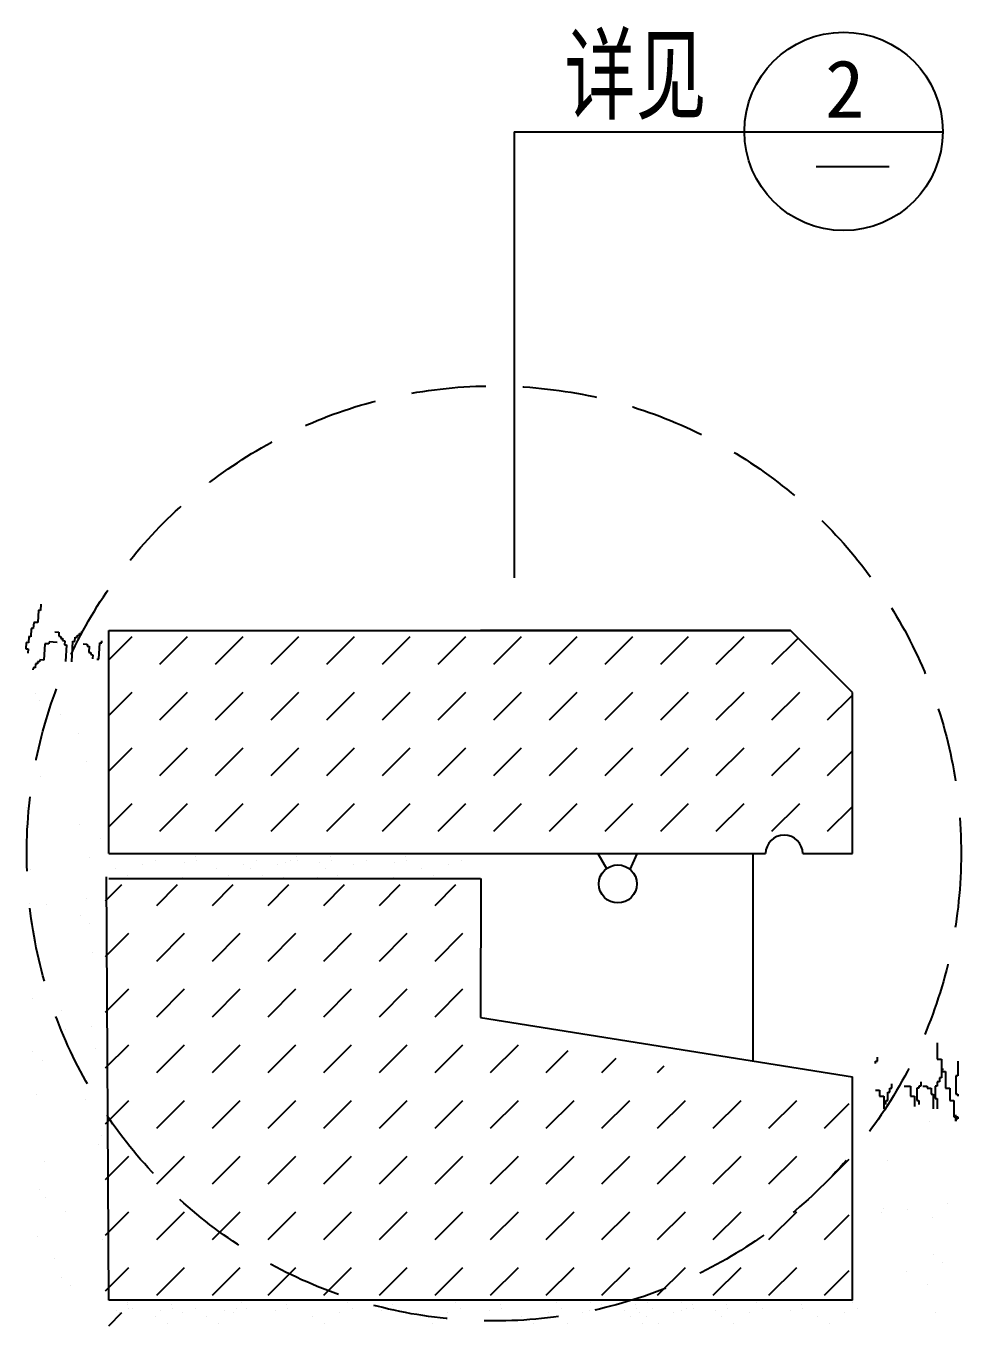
# Model space of a CAD drawing. Extents: x -45948 to -32738, y 12741 to 19047.
# Drawn here: x -40896 to -40519, y 17492 to 18015 of the extents above; entities that cross this region are included whole.
import ezdxf

# ---------------------------------------------------------------- set-up
doc = ezdxf.new("R2010")
doc.units = 0
doc.linetypes.add('DASHED', pattern=[0.75, 0.5, -0.25])
doc.layers.get('0').update_dxf_attribs({"linetype": 'CONTINUOUS'})
for name, color, linetype in [('LEVEL', 2, 'CONTINUOUS'), ('STAIR', 140, 'CONTINUOUS'), ('TEXT', 41, 'CONTINUOUS'), ('TREE', 3, 'CONTINUOUS')]:
    doc.layers.add(name, color=color, linetype=linetype)
doc.styles.add('STYLE1', font='simsun.ttf', dxfattribs={"width": 0.7})

msp = doc.modelspace()

# ---------------------------------------------------------------- hatches: boundary and pattern name
at = {"layer": 'STAIR'}
h = msp.add_hatch(dxfattribs=at)
h.set_pattern_fill('DASH', color=256, scale=5, angle=45, style=0)
h.set_pattern_definition([(45, (1500, -270), (2e-15, 22.4506403), [15.875, -15.875])])
h.paths.add_polyline_path([(-40597.51504, 17681.53166, -1), (-40582.51504, 17681.53166), (-40562.51504, 17681.53166), (-40562.51504, 17746.53166), (-40587.51504, 17771.53166), (-40712.51504, 17771.53166), (-40862.51504, 17771.53166), (-40862.51504, 17681.53166)])
h = msp.add_hatch(dxfattribs=at)
h.set_pattern_fill('DASH', color=256, scale=5, angle=45, style=0)
h.set_pattern_definition([(45, (1498.758, -277.442), (2e-15, 22.4506403), [15.875, -15.875])])
h.paths.add_polyline_path([(-40713.75695, 17607.96467), (-40713.75695, 17669.01582), (-40863.75695, 17669.01582), (-40863.75695, 17494.08939), (-40563.75695, 17494.08939), (-40563.75695, 17584.08939)])

# ---------------------------------------------------------------- linework, layer by layer
at = {"color": 40, "linetype": 'BYBLOCK'}
for p, q in [((-40698.95853, 17972.5043), (-40698.95853, 17792.66737)), ((-40698.95853, 17972.5043), (-40526.03222, 17972.5043)), ((-40602.51504, 17597.8984), (-40602.51504, 17681.53166))]:
    msp.add_line(p, q, dxfattribs=at)
at = {"layer": 'LEVEL'}
for p, q in [((-40577.08189, 17958.5088), (-40547.60768, 17958.5088)), ((-40862.51504, 17771.53166), (-40587.51504, 17771.53166)), ((-40862.51504, 17681.53166), (-40862.51504, 17771.53166)), ((-40587.51504, 17771.53166), (-40712.51504, 17771.53166)), ((-40562.51504, 17746.53166), (-40587.51504, 17771.53166)), ((-40562.51504, 17681.53166), (-40562.51504, 17746.53166)), ((-40862.51504, 17681.53166), (-40597.51504, 17681.53166)), ((-40661.61436, 17675.4534), (-40665.08154, 17681.43471)), ((-40652.15843, 17675.13859), (-40649.32164, 17681.43471)), ((-40582.51504, 17681.53166), (-40562.51504, 17681.53166)), ((-40862.51504, 17501.53166), (-40863.34477, 17672.10427)), ((-40862.51504, 17671.45808), (-40712.51504, 17671.45808)), ((-40712.45003, 17671.48402), (-40712.51504, 17615.40694)), ((-40712.51504, 17615.40694), (-40562.51504, 17591.53166)), ((-40562.51504, 17501.53166), (-40562.51504, 17591.53166)), ((-40562.51504, 17501.53166), (-40862.51504, 17501.53166))]:
    msp.add_line(p, q, dxfattribs=at)
at = {"layer": 'LEVEL', "linetype": 'DASHED', "ltscale": 60}
msp.add_circle((-40707.12591, 17681.58933), 188.46707, dxfattribs=at)
at = {"layer": 'LEVEL'}
msp.add_circle((-40657.12278, 17669.31469), 7.66818, dxfattribs=at)
msp.add_arc((-40590.01504, 17681.53166), 7.5, 0, 180, dxfattribs=at)
at = {"layer": 'STAIR', "linetype": 'CONTINUOUS'}
for p, q in [((-40845.5959, 17681.14076), (-40845.5959, 17681.14076)), ((-40843.54408, 17678.61566), (-40843.54408, 17678.61566)), ((-40831.94877, 17677.75512), (-40831.94877, 17677.75512)), ((-40827.48995, 17680.50635), (-40827.48995, 17680.50635)), ((-40827.06729, 17678.83732), (-40827.06729, 17678.83732)), ((-40804.9035, 17681.14076), (-40804.9035, 17681.14076)), ((-40802.85168, 17678.61566), (-40802.85168, 17678.61566)), ((-40791.25637, 17677.75512), (-40791.25637, 17677.75512)), ((-40791.10947, 17681.14076), (-40791.10947, 17681.14076)), ((-40789.05765, 17678.61566), (-40789.05765, 17678.61566)), ((-40786.79755, 17680.50635), (-40786.79755, 17680.50635)), ((-40786.37489, 17678.83732), (-40786.37489, 17678.83732)), ((-40777.46234, 17677.75512), (-40777.46234, 17677.75512)), ((-40773.00352, 17680.50635), (-40773.00352, 17680.50635)), ((-40772.58086, 17678.83732), (-40772.58086, 17678.83732)), ((-40760.76259, 17681.14076), (-40760.76259, 17681.14076)), ((-40758.71077, 17678.61566), (-40758.71077, 17678.61566)), ((-40747.11546, 17677.75512), (-40747.11546, 17677.75512)), ((-40742.65664, 17680.50635), (-40742.65664, 17680.50635)), ((-40742.23398, 17678.83732), (-40742.23398, 17678.83732)), ((-40722.13929, 17681.14076), (-40722.13929, 17681.14076)), ((-40720.08748, 17678.61566), (-40720.08748, 17678.61566)), ((-40859.73526, 17675.68395), (-40859.73526, 17675.68395)), ((-40854.89173, 17672.66879), (-40854.89173, 17672.66879)), ((-40848.79189, 17676.97566), (-40848.79189, 17676.97566)), ((-40832.57314, 17672.00866), (-40832.57314, 17672.00866)), ((-40819.04287, 17675.68395), (-40819.04287, 17675.68395)), ((-40814.19933, 17672.66879), (-40814.19933, 17672.66879)), ((-40808.0995, 17676.97566), (-40808.0995, 17676.97566)), ((-40805.24884, 17675.68395), (-40805.24884, 17675.68395)), ((-40800.4053, 17672.66879), (-40800.4053, 17672.66879)), ((-40794.30547, 17676.97566), (-40794.30547, 17676.97566)), ((-40791.88074, 17672.00866), (-40791.88074, 17672.00866)), ((-40778.08671, 17672.00866), (-40778.08671, 17672.00866)), ((-40774.90196, 17675.68395), (-40774.90196, 17675.68395)), ((-40770.05842, 17672.66879), (-40770.05842, 17672.66879)), ((-40763.95859, 17676.97566), (-40763.95859, 17676.97566)), ((-40747.73983, 17672.00866), (-40747.73983, 17672.00866)), ((-40736.27866, 17675.68395), (-40736.27866, 17675.68395)), ((-40731.43512, 17672.66879), (-40731.43512, 17672.66879)), ((-40725.33529, 17676.97566), (-40725.33529, 17676.97566)), ((-40855.12936, 17500.54274), (-40855.12936, 17500.54274)), ((-40854.95567, 17499.90833), (-40854.95567, 17499.90833)), ((-40837.02342, 17499.90833), (-40837.02342, 17499.90833)), ((-40808.91936, 17500.54274), (-40808.91936, 17500.54274)), ((-40790.81342, 17499.90833), (-40790.81342, 17499.90833)), ((-40766.15785, 17500.54274), (-40766.15785, 17500.54274)), ((-40748.0519, 17499.90833), (-40748.0519, 17499.90833)), ((-40722.70664, 17500.54274), (-40722.70664, 17500.54274)), ((-40704.6007, 17499.90833), (-40704.6007, 17499.90833)), ((-40682.01424, 17500.54274), (-40682.01424, 17500.54274)), ((-40668.22021, 17500.54274), (-40668.22021, 17500.54274)), ((-40663.9083, 17499.90833), (-40663.9083, 17499.90833)), ((-40650.11427, 17499.90833), (-40650.11427, 17499.90833)), ((-40645.14747, 17500.54274), (-40645.14747, 17500.54274)), ((-40631.35344, 17500.54274), (-40631.35344, 17500.54274)), ((-40627.04152, 17499.90833), (-40627.04152, 17499.90833)), ((-40613.24749, 17499.90833), (-40613.24749, 17499.90833)), ((-40601.00656, 17500.54274), (-40601.00656, 17500.54274)), ((-40582.90061, 17499.90833), (-40582.90061, 17499.90833)), ((-40562.38326, 17500.54274), (-40562.38326, 17500.54274)), ((-40859.41449, 17497.1571), (-40859.41449, 17497.1571)), ((-40858.32536, 17496.37764), (-40858.32536, 17496.37764)), ((-40854.53301, 17498.2393), (-40854.53301, 17498.2393)), ((-40853.07755, 17498.01764), (-40853.07755, 17498.01764)), ((-40843.74977, 17495.08593), (-40843.74977, 17495.08593)), ((-40841.48224, 17497.1571), (-40841.48224, 17497.1571)), ((-40836.60076, 17498.2393), (-40836.60076, 17498.2393)), ((-40832.8064, 17496.37764), (-40832.8064, 17496.37764)), ((-40827.55859, 17498.01764), (-40827.55859, 17498.01764)), ((-40823.05873, 17495.08593), (-40823.05873, 17495.08593)), ((-40815.96328, 17497.1571), (-40815.96328, 17497.1571)), ((-40812.11536, 17496.37764), (-40812.11536, 17496.37764)), ((-40811.0818, 17498.2393), (-40811.0818, 17498.2393)), ((-40806.86755, 17498.01764), (-40806.86755, 17498.01764)), ((-40795.27224, 17497.1571), (-40795.27224, 17497.1571)), ((-40790.39076, 17498.2393), (-40790.39076, 17498.2393)), ((-40780.29722, 17495.08593), (-40780.29722, 17495.08593)), ((-40769.35385, 17496.37764), (-40769.35385, 17496.37764)), ((-40764.10603, 17498.01764), (-40764.10603, 17498.01764)), ((-40752.51072, 17497.1571), (-40752.51072, 17497.1571)), ((-40747.62924, 17498.2393), (-40747.62924, 17498.2393)), ((-40736.84601, 17495.08593), (-40736.84601, 17495.08593)), ((-40725.90264, 17496.37764), (-40725.90264, 17496.37764)), ((-40720.65483, 17498.01764), (-40720.65483, 17498.01764)), ((-40709.05952, 17497.1571), (-40709.05952, 17497.1571)), ((-40704.17804, 17498.2393), (-40704.17804, 17498.2393)), ((-40696.15361, 17495.08593), (-40696.15361, 17495.08593)), ((-40685.21024, 17496.37764), (-40685.21024, 17496.37764)), ((-40682.35958, 17495.08593), (-40682.35958, 17495.08593)), ((-40679.96243, 17498.01764), (-40679.96243, 17498.01764)), ((-40671.41621, 17496.37764), (-40671.41621, 17496.37764)), ((-40668.36712, 17497.1571), (-40668.36712, 17497.1571)), ((-40666.1684, 17498.01764), (-40666.1684, 17498.01764)), ((-40663.48564, 17498.2393), (-40663.48564, 17498.2393)), ((-40654.57309, 17497.1571), (-40654.57309, 17497.1571)), ((-40652.0127, 17495.08593), (-40652.0127, 17495.08593)), ((-40649.69161, 17498.2393), (-40649.69161, 17498.2393)), ((-40648.34347, 17496.37764), (-40648.34347, 17496.37764)), ((-40645.49281, 17495.08593), (-40645.49281, 17495.08593)), ((-40643.09565, 17498.01764), (-40643.09565, 17498.01764)), ((-40634.54944, 17496.37764), (-40634.54944, 17496.37764)), ((-40631.50034, 17497.1571), (-40631.50034, 17497.1571)), ((-40629.30162, 17498.01764), (-40629.30162, 17498.01764)), ((-40626.61886, 17498.2393), (-40626.61886, 17498.2393)), ((-40617.70631, 17497.1571), (-40617.70631, 17497.1571)), ((-40615.14593, 17495.08593), (-40615.14593, 17495.08593)), ((-40612.82483, 17498.2393), (-40612.82483, 17498.2393)), ((-40604.20255, 17496.37764), (-40604.20255, 17496.37764)), ((-40598.95474, 17498.01764), (-40598.95474, 17498.01764)), ((-40587.35943, 17497.1571), (-40587.35943, 17497.1571)), ((-40582.47795, 17498.2393), (-40582.47795, 17498.2393)), ((-40576.52263, 17495.08593), (-40576.52263, 17495.08593)), ((-40565.57926, 17496.37764), (-40565.57926, 17496.37764)), ((-40560.33145, 17498.01764), (-40560.33145, 17498.01764)), ((-40838.90624, 17492.07077), (-40838.90624, 17492.07077)), ((-40818.21519, 17492.07077), (-40818.21519, 17492.07077)), ((-40775.45368, 17492.07077), (-40775.45368, 17492.07077)), ((-40732.00247, 17492.07077), (-40732.00247, 17492.07077)), ((-40691.31008, 17492.07077), (-40691.31008, 17492.07077)), ((-40677.51605, 17492.07077), (-40677.51605, 17492.07077)), ((-40647.16916, 17492.07077), (-40647.16916, 17492.07077)), ((-40640.64927, 17492.07077), (-40640.64927, 17492.07077)), ((-40610.30239, 17492.07077), (-40610.30239, 17492.07077)), ((-40571.67909, 17492.07077), (-40571.67909, 17492.07077))]:
    msp.add_line(p, q, dxfattribs=at)
at = {"layer": 'STAIR'}
msp.add_line((-40862.51504, 17491.18924), (-40857.17262, 17496.53166), dxfattribs=at)
at = {"layer": 'TEXT', "linetype": 'CONTINUOUS'}
msp.add_circle((-40566.03186, 17972.67401), 40, dxfattribs=at)
at = {"layer": 'TREE', "linetype": 'CONTINUOUS'}
for p, q in [((-40889.85073, 17782.05818), (-40889.99693, 17779.5697)), ((-40890.82787, 17779.61852), (-40891.12024, 17774.64216)), ((-40889.99693, 17779.5697), (-40890.82787, 17779.61852)), ((-40893.75809, 17772.30007), (-40893.953, 17768.98239)), ((-40892.92773, 17772.25128), (-40893.75809, 17772.30007)), ((-40892.78154, 17774.73976), (-40892.92773, 17772.25128)), ((-40891.12024, 17774.64216), (-40892.78154, 17774.73976)), ((-40895.76048, 17766.59181), (-40895.90666, 17764.10363)), ((-40894.93013, 17766.54303), (-40895.76048, 17766.59181)), ((-40894.78395, 17769.03121), (-40894.93013, 17766.54303)), ((-40893.953, 17768.98239), (-40894.78395, 17769.03121)), ((-40888.28493, 17766.15262), (-40888.67476, 17759.51727)), ((-40886.62363, 17766.05502), (-40888.28493, 17766.15262)), ((-40886.5749, 17766.88451), (-40886.62363, 17766.05502)), ((-40883.25289, 17766.68934), (-40886.5749, 17766.88451)), ((-40884.23253, 17770.90838), (-40882.57123, 17770.81078)), ((-40882.57123, 17770.81078), (-40882.66869, 17769.15179)), ((-40882.66869, 17769.15179), (-40881.83834, 17769.10301)), ((-40881.83834, 17769.10301), (-40881.88707, 17768.27352)), ((-40881.88707, 17768.27352), (-40881.05671, 17768.22473)), ((-40881.05671, 17768.22473), (-40881.10545, 17767.39524)), ((-40881.10545, 17767.39524), (-40880.2745, 17767.34642)), ((-40880.2745, 17767.34642), (-40880.37195, 17765.68773)), ((-40877.43918, 17758.85718), (-40876.95191, 17767.15122)), ((-40876.95191, 17767.15122), (-40876.12155, 17767.10244)), ((-40876.12155, 17767.10244), (-40876.02409, 17768.76142)), ((-40876.02409, 17768.76142), (-40875.19314, 17768.7126)), ((-40875.19314, 17768.7126), (-40875.14441, 17769.54209)), ((-40875.14441, 17769.54209), (-40874.31405, 17769.49331)), ((-40874.31405, 17769.49331), (-40874.26532, 17770.3228)), ((-40874.26532, 17770.3228), (-40873.43497, 17770.27402)), ((-40873.43497, 17770.27402), (-40873.38625, 17771.10322)), ((-40872.84767, 17766.07803), (-40871.18637, 17765.98043)), ((-40871.18637, 17765.98043), (-40871.2351, 17765.15094)), ((-40866.54417, 17759.88151), (-40866.15435, 17766.51686)), ((-40866.15435, 17766.51686), (-40865.3234, 17766.46804)), ((-40865.3234, 17766.46804), (-40865.27467, 17767.29754)), ((-40895.90666, 17764.10363), (-40895.07631, 17764.05484)), ((-40895.07631, 17764.05484), (-40895.17377, 17762.39586)), ((-40880.37195, 17765.68773), (-40879.5416, 17765.63895)), ((-40879.5416, 17765.63895), (-40879.93142, 17759.0036)), ((-40871.2351, 17765.15094), (-40870.40475, 17765.10216)), ((-40870.40475, 17765.10216), (-40870.55093, 17762.61398)), ((-40870.55093, 17762.61398), (-40869.71999, 17762.56516)), ((-40869.71999, 17762.56516), (-40869.76872, 17761.73567)), ((-40869.76872, 17761.73567), (-40868.93836, 17761.68688)), ((-40868.93836, 17761.68688), (-40869.03583, 17760.0279)), ((-40893.02263, 17756.44358), (-40893.07136, 17755.61409)), ((-40892.19227, 17756.3948), (-40893.02263, 17756.44358)), ((-40892.09482, 17758.05349), (-40892.19227, 17756.3948)), ((-40891.26388, 17758.00467), (-40892.09482, 17758.05349)), ((-40891.21515, 17758.83417), (-40891.26388, 17758.00467)), ((-40890.38479, 17758.78538), (-40891.21515, 17758.83417)), ((-40890.33606, 17759.61487), (-40890.38479, 17758.78538)), ((-40888.67476, 17759.51727), (-40890.33606, 17759.61487)), ((-40867.37453, 17759.9303), (-40866.54417, 17759.88151)), ((-40892.14768, 17746.06493), (-40892.14768, 17746.06493)), ((-40890.51814, 17743.1643), (-40890.51814, 17743.1643)), ((-40882.08422, 17737.79131), (-40882.08422, 17737.79131)), ((-40874.74793, 17730.121), (-40874.74793, 17730.121)), ((-40871.49549, 17718.59596), (-40871.49549, 17718.59596)), ((-40889.9789, 17712.669), (-40889.9789, 17712.669)), ((-40895.61343, 17700.08962), (-40895.61343, 17700.08962)), ((-40874.36557, 17693.08226), (-40874.36557, 17693.08226)), ((-40865.93166, 17687.70926), (-40865.93166, 17687.70926)), ((-40870.23562, 17680.05949), (-40870.23562, 17680.05949)), ((-40893.87784, 17675.00468), (-40893.87784, 17675.00468)), ((-40894.35356, 17661.55314), (-40894.35356, 17661.55314)), ((-40871.53897, 17663.31365), (-40871.53897, 17663.31365)), ((-40887.79867, 17661.17302), (-40887.79867, 17661.17302)), ((-40873.97136, 17656.76374), (-40873.97136, 17656.76374)), ((-40870.28497, 17653.38579), (-40870.28497, 17653.38579)), ((-40868.97575, 17641.52301), (-40868.97575, 17641.52301)), ((-40893.09369, 17623.01667), (-40893.09369, 17623.01667)), ((-40881.69983, 17618.17125), (-40881.69983, 17618.17125)), ((-40879.76892, 17610.44714), (-40879.76892, 17610.44714)), ((-40869.35875, 17611.81767), (-40869.35875, 17611.81767)), ((-40528.23004, 17605.29229), (-40528.23004, 17598.6455)), ((-40893.10127, 17601.64741), (-40893.10127, 17601.64741)), ((-40867.71588, 17602.98654), (-40867.71588, 17602.98654)), ((-40552.35952, 17597.81457), (-40552.35952, 17599.47613)), ((-40528.23004, 17598.6455), (-40526.56587, 17598.6455)), ((-40526.56587, 17598.6455), (-40526.56587, 17593.66026)), ((-40889.41488, 17598.26946), (-40889.41488, 17598.26946)), ((-40553.19131, 17597.81457), (-40552.35952, 17597.81457)), ((-40553.19131, 17596.98365), (-40553.19131, 17597.81457)), ((-40526.56587, 17594.49118), (-40526.56587, 17591.16778)), ((-40525.73408, 17594.49118), (-40526.56587, 17594.49118)), ((-40526.56587, 17593.66026), (-40524.9023, 17593.66026)), ((-40524.9023, 17593.66026), (-40524.9023, 17587.01347)), ((-40519.90981, 17597.81457), (-40519.90981, 17591.99841)), ((-40546.53524, 17587.01347), (-40546.53524, 17588.67502)), ((-40534.88669, 17589.50594), (-40534.88669, 17587.8441)), ((-40528.23004, 17589.50594), (-40528.23004, 17587.8441)), ((-40527.39825, 17589.50594), (-40528.23004, 17589.50594)), ((-40527.39825, 17591.16778), (-40527.39825, 17589.50594)), ((-40526.56587, 17591.16778), (-40527.39825, 17591.16778)), ((-40520.7416, 17591.99841), (-40520.7416, 17584.5207)), ((-40519.90981, 17591.99841), (-40520.7416, 17591.99841)), ((-40891.83383, 17584.48019), (-40891.83383, 17584.48019)), ((-40553.19131, 17586.18255), (-40551.52714, 17586.18255)), ((-40551.52714, 17586.18255), (-40551.52714, 17583.69007)), ((-40551.52714, 17583.69007), (-40549.86357, 17583.69007)), ((-40549.86357, 17583.69007), (-40549.86357, 17578.70483)), ((-40548.1994, 17585.35162), (-40547.36703, 17585.35162)), ((-40548.1994, 17582.02823), (-40548.1994, 17585.35162)), ((-40547.36703, 17587.01347), (-40546.53524, 17587.01347)), ((-40547.36703, 17585.35162), (-40547.36703, 17587.01347)), ((-40541.54275, 17587.8441), (-40539.0468, 17587.8441)), ((-40539.0468, 17587.8441), (-40539.0468, 17583.69007)), ((-40539.0468, 17583.69007), (-40537.38264, 17583.69007)), ((-40537.38264, 17583.69007), (-40537.38264, 17579.53576)), ((-40536.55085, 17587.01347), (-40536.55085, 17582.02823)), ((-40535.71848, 17587.01347), (-40536.55085, 17587.01347)), ((-40535.71848, 17587.8441), (-40535.71848, 17587.01347)), ((-40534.88669, 17587.8441), (-40535.71848, 17587.8441)), ((-40534.05431, 17587.8441), (-40532.39015, 17587.8441)), ((-40532.39015, 17587.8441), (-40532.39015, 17587.01347)), ((-40532.39015, 17587.01347), (-40530.72657, 17587.01347)), ((-40530.72657, 17587.01347), (-40530.72657, 17584.5207)), ((-40530.72657, 17584.5207), (-40529.8942, 17584.5207)), ((-40529.8942, 17584.5207), (-40529.8942, 17578.70483)), ((-40529.06241, 17587.8441), (-40529.06241, 17582.85915)), ((-40528.23004, 17587.8441), (-40529.06241, 17587.8441)), ((-40529.06241, 17582.85915), (-40528.23004, 17582.85915)), ((-40528.23004, 17582.85915), (-40528.23004, 17578.70483)), ((-40524.9023, 17587.01347), (-40523.23813, 17587.01347)), ((-40523.23813, 17587.01347), (-40523.23813, 17582.02823)), ((-40520.7416, 17584.5207), (-40519.90981, 17584.5207)), ((-40519.90981, 17584.5207), (-40519.90981, 17583.69007)), ((-40872.01514, 17582.32553), (-40872.01514, 17582.32553)), ((-40549.03119, 17582.02823), (-40548.1994, 17582.02823)), ((-40549.03119, 17580.36638), (-40549.03119, 17582.02823)), ((-40536.55085, 17582.02823), (-40535.71848, 17582.02823)), ((-40535.71848, 17582.02823), (-40535.71848, 17580.36638)), ((-40523.23813, 17582.02823), (-40521.57397, 17582.02823)), ((-40521.57397, 17582.02823), (-40521.57397, 17575.38144)), ((-40531.48916, 17573.4276), (-40531.48916, 17573.4276)), ((-40521.57397, 17575.38144), (-40519.90981, 17575.38144)), ((-40520.7416, 17573.71959), (-40520.7416, 17576.21236)), ((-40520.7416, 17574.55052), (-40520.7416, 17573.71959)), ((-40519.90981, 17574.55052), (-40520.7416, 17574.55052)), ((-40519.90981, 17575.38144), (-40519.90981, 17574.55052)), ((-40865.54727, 17568.08921), (-40865.54727, 17568.08921)), ((-40866.45602, 17564.45006), (-40866.45602, 17564.45006)), ((-40888.49459, 17557.51538), (-40888.49459, 17557.51538)), ((-40548.29031, 17557.89908), (-40548.29031, 17557.89908)), ((-40890.57396, 17545.94372), (-40890.57396, 17545.94372)), ((-40888.19071, 17542.72294), (-40888.19071, 17542.72294)), ((-40879.75679, 17537.34995), (-40879.75679, 17537.34995)), ((-40550.61048, 17536.77462), (-40550.61048, 17536.77462)), ((-40549.85489, 17538.26593), (-40549.85489, 17538.26593)), ((-40540.20031, 17538.14514), (-40540.20031, 17538.14514)), ((-40523.94061, 17540.28577), (-40523.94061, 17540.28577)), ((-40530.2293, 17534.89113), (-40530.2293, 17534.89113)), ((-40891.14505, 17527.20921), (-40891.14505, 17527.20921)), ((-40865.19615, 17525.91359), (-40865.19615, 17525.91359)), ((-40529.94841, 17520.025), (-40529.94841, 17520.025)), ((-40884.54067, 17518.32095), (-40884.54067, 17518.32095)), ((-40526.26202, 17516.64705), (-40526.26202, 17516.64705)), ((-40881.6074, 17510.84781), (-40881.6074, 17510.84781)), ((-40540.57165, 17513.19003), (-40540.57165, 17513.19003)), ((-40877.92101, 17507.46986), (-40877.92101, 17507.46986)), ((-40532.13774, 17507.81703), (-40532.13774, 17507.81703)), ((-40528.96943, 17496.35465), (-40528.96943, 17496.35465))]:
    msp.add_line(p, q, dxfattribs=at)

# ---------------------------------------------------------------- texts
at = {"layer": 'TEXT', "linetype": 'CONTINUOUS', "style": 'STYLE1', "width": 0.7}
msp.add_text('详见', height=30, dxfattribs=at).set_placement((-40678.5972, 17980.68966))
at = {"layer": 'TEXT', "linetype": 'CONTINUOUS'}
msp.add_text('2', height=23.27123, dxfattribs=at).set_placement((-40573.51903, 17978.19184))

doc.saveas('drawing.dxf')
